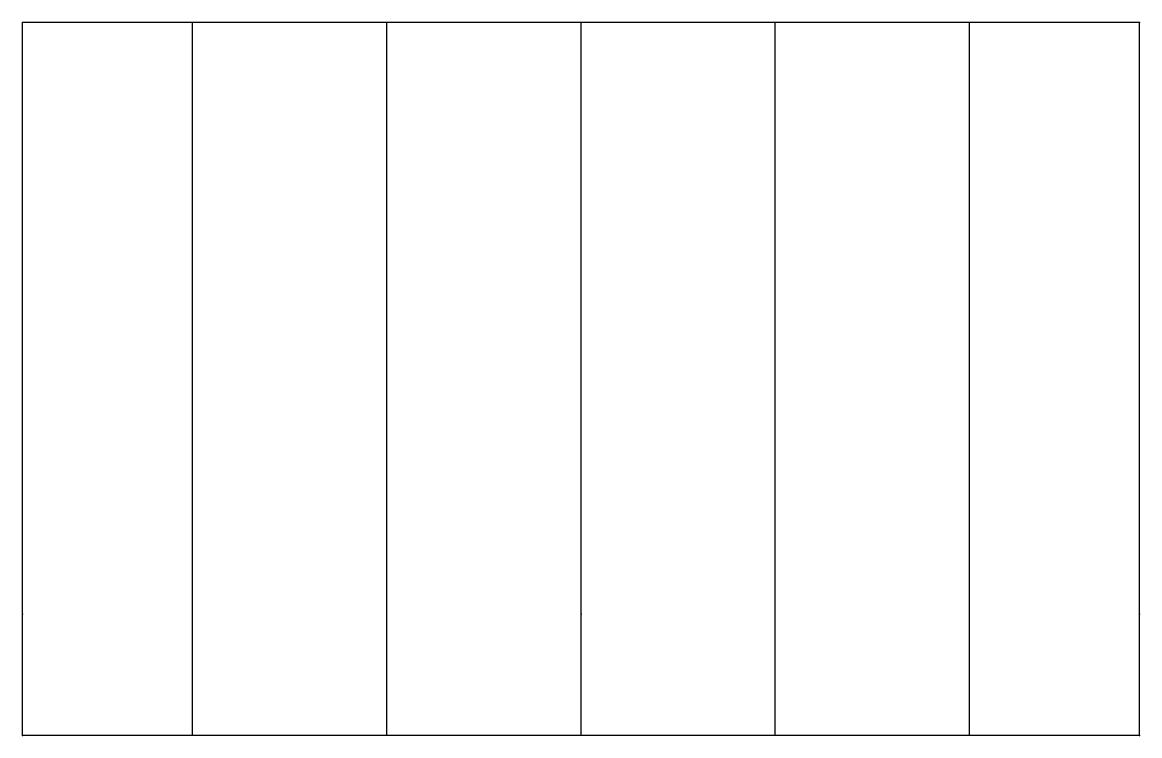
# Model space of a CAD drawing. Header units: inches. Extents: x 0 to 11.5, y 0 to 7.3.
import ezdxf

# ---------------------------------------------------------------- set-up
doc = ezdxf.new("R2010")
doc.units = ezdxf.units.IN
doc.header["$MEASUREMENT"] = 0
doc.layers.add('COLUMNS', color=10, linetype='Continuous')
doc.layers.add('LINES', color=2, linetype='Continuous')

msp = doc.modelspace()

# ---------------------------------------------------------------- linework, layer by layer
at = {"layer": 'COLUMNS'}
for p in [(0, 7.34), (11.5, 7.34), (0, 1.25), (5.75, 1.25), (11.5, 1.25), (0, 0), (11.5, 0)]:
    msp.add_point(p, dxfattribs=at)
at = {"layer": 'LINES', "color": 155, "true_color": 0x5c76a0}
for p, q in [((0, 0), (0, 7.34)), ((1.75, 0), (1.75, 7.34)), ((3.75, 0), (3.75, 7.34)), ((5.75, 0), (5.75, 7.34)), ((7.75, 0), (7.75, 7.34)), ((9.75, 0), (9.75, 7.34)), ((11.5, 0), (11.5, 7.34))]:
    msp.add_line(p, q, dxfattribs=at)
at = {"layer": 'LINES'}
for p, q in [((11.5, 7.34), (0, 7.34)), ((11.5, 0), (0, 0))]:
    msp.add_line(p, q, dxfattribs=at)

doc.saveas('drawing.dxf')
